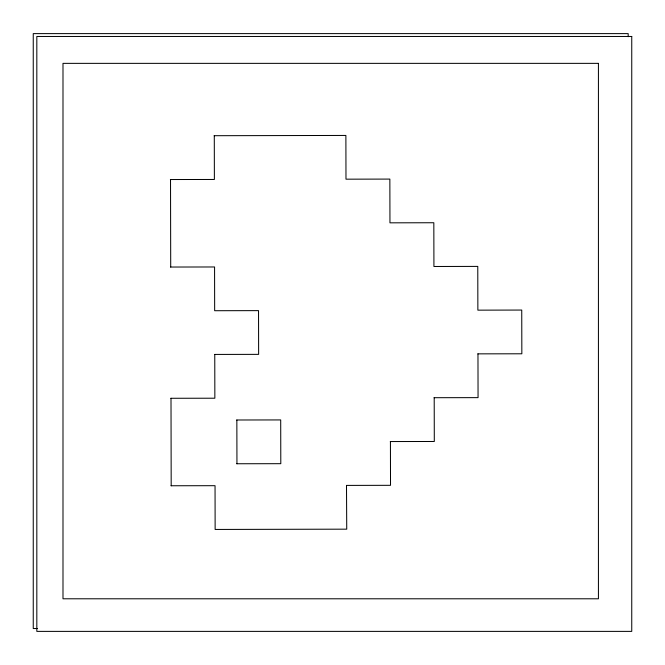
<?xml version="1.0" encoding="UTF-8"?>
<svg xmlns="http://www.w3.org/2000/svg" width="665" height="665" viewBox="0 0 665 665"><rect width="100%" height="100%" fill="white"/><g stroke="black" fill="none" stroke-linecap="round" stroke-linejoin="round"><path stroke-width="1" d="M214.13 135.702L345.883 135.444L345.983 179.176L389.856 179.085L389.956 222.833L433.829 222.742L433.921 266.49L477.778 266.399L477.869 310.156L521.742 310.056L521.842 353.788L477.811 353.855M170.373 179.533L214.379 179.467L214.288 135.735M170.564 267.039L214.571 266.973L214.662 310.721L258.535 310.63L258.635 354.362L214.612 354.428M170.847 398.277L214.853 398.21L214.762 354.453M434.054 397.703L478.06 397.637L477.969 353.888M236.698 419.997L280.705 419.931L280.796 463.688L236.79 463.754M390.28 441.552L434.303 441.485L434.203 397.737M171.038 485.758L215.044 485.691L215.136 529.448L346.739 529.165L346.498 485.383M346.648 485.408L390.521 485.317L390.43 441.585M37.406 628.533L33.25 628.533L33.25 33.616L628.176 33.616L628.176 36.725M236.848 420.031L236.948 463.779M170.523 179.558L170.714 267.064M171.005 398.302L171.188 485.791M631.75 36.467L36.824 36.467L36.824 631.384L631.75 631.384L631.75 36.467M598.425 63.358L62.992 63.358L62.992 598.791L598.425 598.791L598.425 63.358"/></g></svg>
